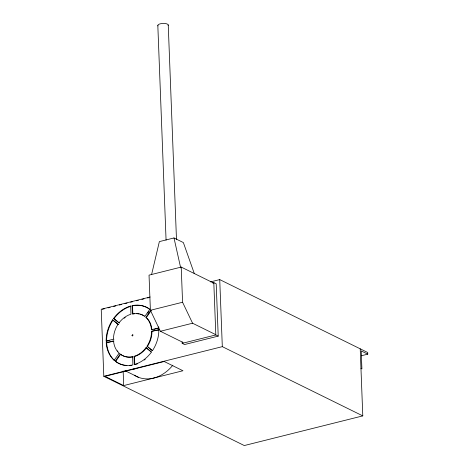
<?xml version="1.0" encoding="UTF-8"?>
<svg xmlns="http://www.w3.org/2000/svg" width="469" height="469" viewBox="0 0 469 469"><rect width="100%" height="100%" fill="white"/><g stroke="black" fill="none" stroke-linecap="round" stroke-linejoin="round"><path stroke-width="0.7" d="M151.598 274.529L159.366 241.611L173.993 237.947L183.367 242.567L194.266 273.462M109.248 340.582L106.586 341.25L106.164 341.039L106.158 339.996A31.294 25.015 -63.8 0 1 112.601 319.829L118.428 324.536L118.006 324.325L117.672 324.835A22.6 18.062 -63.8 0 0 113.475 338.636L113.903 339.415M114.155 360.292L119.108 353.21A22.6 18.062 -63.8 0 1 113.574 341.344L113.545 340.846L106.228 342.675L106.299 343.707A31.294 25.015 -63.8 0 0 114.155 360.292L114.577 360.503A31.294 25.015 -63.8 0 1 106.721 343.918L106.651 342.886L106.228 342.675M147.729 313.104L148.966 311.334M123.722 365.163A31.294 25.015 -63.8 0 1 115.655 361.4L115.233 361.189L120.187 354.107A22.6 18.062 -63.8 0 0 132.141 356.792L133.014 356.903L132.563 356.997A22.6 18.062 -63.8 0 1 120.609 354.318L120.187 354.107M145.912 317.337L146.328 317.542A22.6 18.062 -63.8 0 1 151.862 329.408L151.897 329.912L151.44 329.203A22.6 18.062 -63.8 0 0 145.912 317.337L150.86 310.255M115.655 361.4L120.609 354.318M146.328 317.542L151.282 310.46M130.646 306.04L129.72 306.31A31.294 25.015 -63.8 0 0 113.592 318.416L118.985 322.906A22.6 18.062 -63.8 0 1 130.511 314.347L130.962 314.218L130.646 306.04L131.068 306.251L130.142 306.515A31.294 25.015 -63.8 0 0 114.014 318.621L113.592 318.416M135.723 364.448L134.369 364.507L134.058 356.329L134.509 356.2A22.6 18.062 -63.8 0 0 146.029 347.646L151.305 351.891M134.058 356.329L134.931 356.405A22.6 18.062 -63.8 0 0 146.451 347.851M134.369 364.507L135.301 364.243A31.294 25.015 -63.8 0 0 151.428 352.137L146.029 347.646M213.928 283.2L181.216 267.078L149.031 275.133L150.397 310.296L160.398 331.272L183.092 342.464M150.191 296.994L101.228 309.247L103.807 376.308L244.285 445.55L362.789 415.892L360.21 348.819M210.511 281.898L219.732 279.594L367.708 352.512L367.772 354.148L361.388 355.748M102.383 309.276L104.499 308.743M108.022 307.863L110.139 307.33M113.668 306.45L115.784 305.917M119.314 305.038L121.43 304.51M124.953 303.625L127.07 303.097M130.599 302.212L132.715 301.684M136.239 300.799L138.355 300.271M141.884 299.386L144.001 298.859M147.524 297.973L149.64 297.446M212.41 282.954L213.811 282.602L216.203 283.78L218.214 336.121L184.563 344.539L182.171 343.361L182.119 341.907M150.397 310.296L182.57 302.247L181.216 267.078M106.164 341.039L113.48 339.21M151.475 329.701L158.786 327.872L158.721 326.84M153.891 329.408L158.545 328.247M131.73 335.435L133.196 335.065M151.534 331.337L159.272 329.713L151.534 331.337L151.54 331.847A22.6 18.062 -63.8 0 1 147.02 346.228L152.419 350.718A31.294 25.015 -63.8 0 0 158.862 330.557L158.85 329.508M106.651 342.886L113.967 341.051M160.398 331.272L192.566 323.217L215.277 334.415M182.171 343.361L215.822 334.942L218.214 336.121M103.807 376.308L222.312 346.65L362.789 415.892M123.699 385.577L182.951 370.745L164.209 361.511L104.956 376.337L123.699 385.577L123.142 370.997M132.111 305.677L133.044 305.477A31.294 25.015 -63.8 0 1 149.781 309.358L144.833 316.44A22.6 18.062 -63.8 0 0 132.874 313.755L132.422 313.855L132.111 305.677L133.466 305.682A31.294 25.015 -63.8 0 1 149.781 309.247M367.772 354.148L361.212 350.918L361.904 368.91L360.966 368.446M132.422 313.855L132.844 314.06L132.534 305.882M147.02 346.228L152.296 350.478M119.108 353.21L119.531 353.421M124.953 370.639L138.525 377.328M114.014 318.621L119.407 323.112M112.601 319.829L118.006 324.325M182.57 302.247L192.566 323.217M173.993 237.947L180.694 267.905M219.732 279.594L222.312 346.65M213.811 282.602L215.822 334.942M168.242 24.951L176.485 239.641M157.824 25.467L166.073 240.157M134.48 356.534L134.791 364.712M132.428 334.432L132.493 336.068M132.592 356.692L132.909 364.87L131.977 365.07A31.294 25.015 -63.8 0 1 115.233 361.189M151.956 331.548L151.962 332.052A22.6 18.062 -63.8 0 1 147.442 346.439M106.586 341.25L106.574 340.201A31.294 25.015 -63.8 0 1 113.023 320.04M158.065 25.906A5.218 1.759 -2.2 0 1 162.79 23.456A5.218 1.759 -2.2 0 1 168.125 25.408M145.214 359.277A31.294 25.015 -63.8 0 1 144.223 360.034M137.37 363.856A31.294 25.015 -63.8 0 1 136.274 364.266M131.842 365.374A31.294 25.015 -63.8 0 1 129.632 365.609M126.906 365.609A31.294 25.015 -63.8 0 1 124.244 365.275M140.219 314.195A22.6 18.062 -63.8 0 1 144.323 316M117.954 351.744A22.6 18.062 -63.8 0 1 117.25 350.812M124.162 318.216A22.6 18.062 -63.8 0 1 125.229 317.419M133.296 313.966A22.6 18.062 -63.8 0 1 134.48 313.79M136.825 313.702A22.6 18.062 -63.8 0 1 139.111 313.949M172.827 365.21A35.644 28.486 -63.8 0 1 134.298 375.171M136.901 368.271A35.644 28.486 -63.8 0 1 132.815 369.279"/></g></svg>
